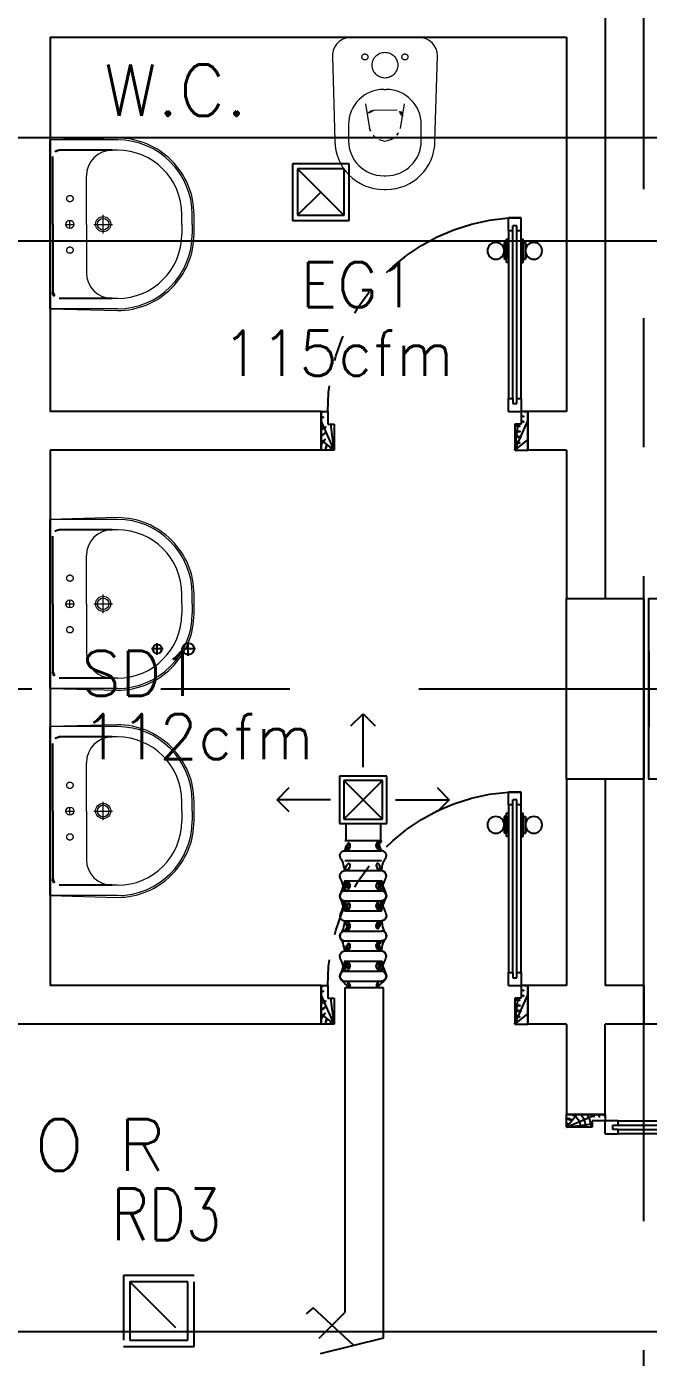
# Model space of a CAD drawing. Extents: x 417866230.2 to 417866327.8, y 43498045.5 to 43498135.4.
# Drawn here: x 417866281.43 to 417866283.83, y 43498067.71 to 43498072.87 of the extents above; entities that cross this region are included whole.
import ezdxf
from ezdxf.enums import TextEntityAlignment as Align

# ---------------------------------------------------------------- set-up
doc = ezdxf.new("R2010")
doc.units = 0
doc.header["$MEASUREMENT"] = 0
for name, pattern in [('CENTERX2', [4, 2.5, -0.5, 0.5, -0.5]), ('DASHED', [0.75, 0.5, -0.25]), ('HIDDEN', [0.375, 0.25, -0.125]), ('HIDDEN2', [0.1875, 0.125, -0.0625])]:
    doc.linetypes.add(name, pattern=pattern)
for name, color, linetype in [('AXES', 11, 'CENTERX2'), ('COL', 9, 'CONTINUOUS'), ('DOOR', 9, 'CONTINUOUS'), ('DUCT', 6, 'CONTINUOUS'), ('EXDUCT', 10, 'CONTINUOUS'), ('FIX', 9, 'CONTINUOUS'), ('HAT', 12, 'CONTINUOUS'), ('M-AC-FLEX', 3, 'CONTINUOUS'), ('M-EGU.', 2, 'CONTINUOUS'), ('RM-NAME', 9, 'CONTINUOUS'), ('SCD', 2, 'CONTINUOUS'), ('WALL', 4, 'CONTINUOUS')]:
    doc.layers.add(name, color=color, linetype=linetype)
doc.styles.add('ROMANS', font='ROMANS.shx', dxfattribs={"width": 0.6})

# ---------------------------------------------------------------- blocks, each defined once
blk = doc.blocks.new('RM1')
at = {"layer": 'RM-NAME', "style": 'ROMANS'}
for tag, p in [('ROOMNAME1', (0, 323.8)), ('ROOMNAME2', (0, 0))]:
    blk.add_attdef(tag, text='', height=200, dxfattribs=at).set_placement(p, align=Align.MIDDLE)
blk = doc.blocks.new('C11')
at = {"layer": 'HAT'}
h = blk.add_hatch(dxfattribs=at)
h.set_pattern_fill('ANSI31', color=256, scale=300, style=0)
h.set_pattern_definition([(45, (-383765.23, -62181), (-26.5165043, 26.5165043), [])])
h.paths.add_polyline_path([(-20, 350), (-20, 700), (-320, 700), (-320, 350)])
h.paths.add_polyline_path([(-320, 0), (-20, 0), (-20, 350), (-320, 350)])
h = blk.add_hatch(dxfattribs=at)
h.set_pattern_fill('ANSI31', color=256, scale=300, style=0)
h.set_pattern_definition([(45, (-383445.23, -62181), (-26.5165043, 26.5165043), [])])
h.paths.add_polyline_path([(300, 350), (300, 700), (0, 700), (0, 350)])
h.paths.add_polyline_path([(0, 0), (300, 0), (300, 350), (0, 350)])
at = {"layer": 'COL'}
for points in [[(-20, 700), (-20, 0), (-320, 0), (-320, 700)], [(300, 700), (300, 0), (0, 0), (0, 700)]]:
    blk.add_lwpolyline(points, close=True, dxfattribs=at)
blk = doc.blocks.new('DOOR80')
at = {"layer": 'DOOR', "color": 7, "linetype": 'ByBlock'}
for p, q in [((-150, 800), (0, 800)), ((-150, 800), (-150, 775)), ((0, 800), (-150, 800)), ((-150, 775), (-100, 775)), ((0, 750), (-113.7, 800)), ((-100, 775), (-100, 750)), ((0, 750), (-40.1, 800)), ((0, 750), (0, 800)), ((0, 750), (-100, 763.4)), ((-100, 750), (0, 750)), ((-849.6, 75), (-899.6, 75)), ((-899.6, 75), (-899.6, 25)), ((-899.6, 25), (-899.6, 75)), ((-849.6, 58), (-869.6, 58)), ((-869.6, 42), (-869.6, 58)), ((-849.6, 58), (-849.6, 75)), ((-727.2, 82.2), (-817.2, 82.2)), ((-817.2, 75), (-817.2, 82.2)), ((-804.6, 91.2), (-739.8, 91.2)), ((-804.6, 82.2), (-804.6, 91.2)), ((-804.6, 82.2), (-739.8, 82.2)), ((-739.8, 82.2), (-739.8, 91.2)), ((-727.2, 75), (-727.2, 82.2)), ((-150, 75), (-200, 75)), ((-200, 75), (-200, 58)), ((-200, 58), (-180, 58)), ((-180, 58), (-180, 42)), ((-150, 75), (-150, 25)), ((-849.6, 25), (-899.6, 25)), ((-849.6, 42), (-869.6, 42)), ((-849.6, 25), (-849.6, 42)), ((-817.2, 25), (-817.2, 17.8)), ((-727.2, 17.8), (-817.2, 17.8)), ((-804.6, 17.8), (-739.8, 17.8)), ((-804.6, 17.8), (-804.6, 8.8)), ((-804.6, 8.8), (-739.8, 8.8)), ((-739.8, 17.8), (-739.8, 8.8)), ((-727.2, 25), (-727.2, 17.8)), ((-180, 42), (-200, 42)), ((-200, 42), (-200, 25)), ((-200, 25), (-150, 25)), ((-150, 25), (-100, 25)), ((-150, 0), (-150, 25)), ((0, 0), (-150, 0)), ((0, 50), (-113.7, 0)), ((-100, 25), (-100, 50)), ((0, 50), (-100, 36.6)), ((-100, 50), (0, 50)), ((0, 50), (-40.1, 0)), ((0, 50), (0, 0))]:
    blk.add_line(p, q, dxfattribs=at)
at = {"layer": 'DOOR', "linetype": 'ByBlock'}
for p, q in [((-849.6, 75), (-200, 75)), ((-200, 58), (-849.6, 58)), ((-200, 42), (-849.6, 42)), ((-200, 25), (-849.6, 25))]:
    blk.add_line(p, q, dxfattribs=at)
at = {"layer": 'DOOR', "color": 7, "linetype": 'ByBlock'}
for centre in [(-772.2, 123.5), (-772.2, -23.5)]:
    blk.add_circle(centre, 32.4, dxfattribs=at)
at = {"layer": 'DOOR', "linetype": 'HIDDEN', "ltscale": 0.5}
blk.add_arc((-149.1, 22.7), 752.3, 90.0695, 176.0204, dxfattribs=at)
at = {"layer": 'DOOR', "color": 7, "linetype": 'ByBlock'}
for centre, radius, start, end in [((0, 750), 154.4, 161.1053, 166.2858), ((0, 750), 134.4, 158.1598, 169.28), ((0, 750), 94.4, 148.0182, 180), ((0, 750), 74.4, 137.7764, 180), ((0, 750), 54.4, 113.2074, 180), ((0, 750), 34.4, 90, 180), ((0, 750), 14.4, 90, 180), ((0, 50), 154.4, 193.7142, 198.8947), ((0, 50), 134.4, 190.72, 201.8402), ((0, 50), 114.4, 192.6226, 205.9162), ((0, 50), 94.4, 180, 211.9818), ((0, 50), 74.4, 180, 222.2236), ((0, 50), 54.4, 180, 246.7926), ((0, 50), 34.4, 180, 270), ((0, 50), 14.4, 180, 270)]:
    blk.add_arc(centre, radius, start, end, dxfattribs=at)
blk = doc.blocks.new('LAV-003')
at = {"layer": 'FIX', "linetype": 'ByBlock'}
blk.add_line((-327.5, -25), (327.5, -25), dxfattribs=at)
at = {"layer": 'FIX', "linetype": 'Continuous', "lineweight": 20}
for p, q in [((-327.5, -285), (-327.5, -25)), ((327.5, -285), (327.5, -25)), ((0, -165), (-187.5, -165)), ((0, -165), (187.5, -165)), ((-287.5, -285), (-287.5, -265)), ((287.5, -285), (287.5, -265)), ((0, -535), (-37.5, -535)), ((0, -535), (37.5, -535)), ((0, -575), (-37.5, -575)), ((0, -575), (37.5, -575))]:
    blk.add_line(p, q, dxfattribs=at)
at = {"layer": 'FIX', "linetype": 'ByBlock', "ltscale": 0.3}
for p, q in [((0, -35), (-262.5, -35)), ((0, -35), (262.5, -35)), ((-287.5, -265), (-287.5, -60)), ((287.5, -265), (287.5, -60))]:
    blk.add_line(p, q, dxfattribs=at)
at = {"layer": 'FIX', "lineweight": 20}
for p, q in [((-15.6, -100.9), (15.5, -100.9)), ((0, -85.4), (0, -116.5))]:
    blk.add_line(p, q, dxfattribs=at)
at = {"layer": 'FIX', "linetype": 'DASHED', "lineweight": 20, "ltscale": 0.04}
for p, q in [((0, -193.9), (0, -266.1)), ((-35.7, -230.5), (36.6, -230.5))]:
    blk.add_line(p, q, dxfattribs=at)
at = {"layer": 'FIX', "linetype": 'Continuous', "lineweight": 20}
blk.add_lwpolyline([(294.8, -25), (0, -25), (-327.5, -25), (-334.5, -285, 0.414214), (-37.5, -582), (0, -582), (37.5, -582, 0.414214), (334.5, -285), (327.5, -25), (0, -25)], format="xyb", dxfattribs=at)
at = {"layer": 'FIX', "linetype": 'HIDDEN', "lineweight": 20, "ltscale": 0.05}
for centre in [(-100, -100.9), (100, -100.9)]:
    blk.add_circle(centre, 12.4, dxfattribs=at)
at = {"layer": 'FIX', "lineweight": 20}
for centre, radius in [((0, -100.9), 15.5), ((0.5, -230), 29.5), ((0.5, -230), 22.5)]:
    blk.add_circle(centre, radius, dxfattribs=at)
at = {"layer": 'FIX', "linetype": 'ByBlock', "ltscale": 0.3}
for centre, start, end in [((-262.5, -60), 90, 180), ((262.5, -60), 0, 90)]:
    blk.add_arc(centre, 25, start, end, dxfattribs=at)
at = {"layer": 'FIX', "linetype": 'Continuous', "lineweight": 20}
for centre, radius, start, end in [((-187.5, -265), 100, 90, 180), ((187.5, -265), 100, 0, 90), ((-37.5, -285), 290, 180, 270), ((-37.5, -285), 250, 180, 270), ((37.5, -285), 290, 270, 0), ((37.5, -285), 250, 270, 0)]:
    blk.add_arc(centre, radius, start, end, dxfattribs=at)
blk = doc.blocks.new('WC1')
at = {"layer": 'FIX', "lineweight": 20}
for p, q in [((35, 203.8), (-293, 193.8)), ((-230, 140.8), (-293, 140.8)), ((108, 0), (108, 130.8)), ((-149.8, 75.7), (-245.4, 60.1)), ((-482, 4.8), (-482, -4.8)), ((-429, 4.8), (-429, -4.8)), ((-288.7, 24.2), (-294.5, 0)), ((-294.5, 0), (-288.7, -24.2)), ((-94, 4.8), (-94, -4.8)), ((108, -130.8), (108, 0)), ((-245.4, -60.1), (-149.8, -75.7)), ((-293, -140.8), (-230, -140.8)), ((-293, -193.8), (35, -203.8)), ((31.8, -203.8), (35, -203.8))]:
    blk.add_line(p, q, dxfattribs=at)
at = {"layer": 'FIX', "linetype": 'Continuous', "lineweight": 20}
blk.add_line((-175.1, -47.3), (-175.4, 44.6), dxfattribs=at)
at = {"layer": 'FIX', "linetype": 'HIDDEN', "lineweight": 20, "ltscale": 0.05}
for centre in [(31.8, 77.5), (31.8, -77.5)]:
    blk.add_circle(centre, 11.6, dxfattribs=at)
at = {"layer": 'FIX', "linetype": 'HIDDEN2', "lineweight": 20, "ltscale": 0.3}
blk.add_circle((0, 0), 49.8, dxfattribs=at)
at = {"layer": 'FIX', "lineweight": 20}
for centre, radius, start, end in [((-293, 4.8), 189, 90, 180), ((35, 130.8), 73, 360, 90), ((-293, 4.8), 136, 90, 180), ((-230, 4.8), 136, 360, 90), ((-219.4, -17.6), 82, 108.496, 128.9242), ((-228, -6.9), 68.2, 128.9242, 152.8468), ((-293, -4.8), 189, 180, 270), ((-293, -4.8), 136, 180, 270), ((-228, 6.9), 68.2, 207.1532, 231.0758), ((-219.4, 17.6), 82, 231.0758, 251.504), ((-230, -4.8), 136, 270, 0), ((35, -130.8), 73, 270, 0)]:
    blk.add_arc(centre, radius, start, end, dxfattribs=at)
at = {"layer": 'FIX', "linetype": 'Continuous', "lineweight": 20}
for centre, start, end in [((-197.7, 45.5), 357.6662, 91.6121), ((-197.4, -45.6), 268.3879, 2.3338)]:
    blk.add_arc(centre, 22.3, start, end, dxfattribs=at)
blk = doc.blocks.new('DOOR100')
at = {"layer": 'DOOR', "color": 7, "linetype": 'ByBlock'}
for p, q in [((-75, 1250), (-75, 1300)), ((-75, 1300), (-25, 1300)), ((-25, 1300), (-75, 1300)), ((-25, 1250), (-25, 1300)), ((-58, 1250), (-75, 1250)), ((-58, 1250), (-58, 1270)), ((-42, 1270), (-58, 1270)), ((-42, 1250), (-42, 1270)), ((-25, 1250), (-42, 1250)), ((-91.2, 1205), (-91.2, 1140.2)), ((-82.2, 1205), (-91.2, 1205)), ((-82.2, 1127.6), (-82.2, 1217.6)), ((-75, 1217.6), (-82.2, 1217.6)), ((-82.2, 1205), (-82.2, 1140.2)), ((-25, 1217.6), (-17.8, 1217.6)), ((-17.8, 1127.6), (-17.8, 1217.6)), ((-17.8, 1205), (-17.8, 1140.2)), ((-17.8, 1205), (-8.8, 1205)), ((-8.8, 1205), (-8.8, 1140.2)), ((-82.2, 1140.2), (-91.2, 1140.2)), ((-17.8, 1140.2), (-8.8, 1140.2)), ((-75, 1127.6), (-82.2, 1127.6)), ((-25, 1127.6), (-17.8, 1127.6)), ((-75, 200), (-58, 200)), ((-75, 150), (-75, 200)), ((-58, 200), (-58, 180)), ((-58, 180), (-42, 180)), ((-42, 200), (-25, 200)), ((-42, 180), (-42, 200)), ((-25, 200), (-25, 150)), ((-1200, 0), (-1200, 150)), ((-1200, 150), (-1175, 150)), ((-1200, 150), (-1200, 0)), ((-1150, 0), (-1200, 113.7)), ((-1175, 150), (-1175, 100)), ((-75, 150), (-25, 150)), ((-50, 0), (0, 113.7)), ((0, 150), (-25, 150)), ((-25, 150), (-25, 100)), ((0, 0), (0, 150)), ((0, 150), (0, 0)), ((-1175, 100), (-1150, 100)), ((-1150, 0), (-1163.4, 100)), ((-1150, 100), (-1150, 0)), ((-50, 100), (-50, 0)), ((-50, 0), (-36.6, 100)), ((-25, 100), (-50, 100)), ((-1150, 0), (-1200, 40.1)), ((-1150, 0), (-1200, 0)), ((-50, 0), (0, 40.1)), ((-50, 0), (0, 0))]:
    blk.add_line(p, q, dxfattribs=at)
at = {"layer": 'DOOR', "linetype": 'ByBlock'}
for p, q in [((-75, 1250), (-75, 200)), ((-58, 200), (-58, 1250)), ((-42, 200), (-42, 1250)), ((-25, 200), (-25, 1250))]:
    blk.add_line(p, q, dxfattribs=at)
at = {"layer": 'DOOR', "color": 7, "linetype": 'ByBlock'}
for centre in [(-123.5, 1172.6), (23.5, 1172.6)]:
    blk.add_circle(centre, 32.4, dxfattribs=at)
at = {"layer": 'DOOR', "linetype": 'HIDDEN', "ltscale": 0.5}
blk.add_arc((-25, 150), 1150, 90, 180, dxfattribs=at)
at = {"layer": 'DOOR', "color": 7, "linetype": 'ByBlock'}
for centre, radius, start, end in [((-1150, 0), 154.4, 103.7142, 108.8947), ((-1150, 0), 134.4, 100.72, 111.8402), ((-50, 0), 134.4, 68.1598, 79.28), ((-50, 0), 114.4, 64.0838, 77.3774), ((-50, 0), 154.4, 71.1053, 76.2858), ((-1150, 0), 94.4, 90, 121.9818), ((-1150, 0), 74.4, 90, 132.2236), ((-1150, 0), 54.4, 90, 156.7926), ((-50, 0), 94.4, 58.0182, 90), ((-50, 0), 74.4, 47.7764, 90), ((-50, 0), 54.4, 23.2074, 90), ((-1150, 0), 34.4, 90, 180), ((-1150, 0), 14.4, 90, 180), ((-50, 0), 34.4, 0, 90), ((-50, 0), 14.4, 0, 90)]:
    blk.add_arc(centre, radius, start, end, dxfattribs=at)

msp = doc.modelspace()

# ---------------------------------------------------------------- linework, layer by layer
at = {"layer": 'AXES'}
for p, q in [((417866283.8169, 43498056.2378), (417866283.8169, 43498134.3653)), ((417866230.9454, 43498070.3021), (417866300.0369, 43498070.3021))]:
    msp.add_line(p, q, dxfattribs=at)
at = {"layer": 'DUCT'}
for p, q in [((417866282.8083, 43498069.1423), (417866282.6583, 43498069.1423)), ((417866282.6583, 43498069.1423), (417866282.6583, 43498067.8845)), ((417866282.8083, 43498067.7845), (417866282.8083, 43498069.1423)), ((417866282.535, 43498067.9026), (417866282.5091, 43498067.8793)), ((417866282.6928, 43498067.756), (417866282.535, 43498067.9026)), ((417866282.535, 43498067.9026), (417866282.535, 43498067.9026)), ((417866282.5583, 43498067.7845), (417866282.6583, 43498067.8845)), ((417866280.3483, 43498067.8108), (417866300.7786, 43498067.8108)), ((417866282.8083, 43498067.7845), (417866282.5621, 43498067.7237))]:
    msp.add_line(p, q, dxfattribs=at)
at = {"layer": 'EXDUCT', "linetype": 'Continuous'}
for p, q in [((417866280.693, 43498072.4385), (417866289.9167, 43498072.4385)), ((417866280.693, 43498072.0385), (417866289.9167, 43498072.0385))]:
    msp.add_line(p, q, dxfattribs=at)
at = {"layer": 'FIX'}
for p, q in [((417866282.0517, 43498070.429), (417866282.0517, 43498070.484)), ((417866281.9542, 43498070.4565), (417866281.9092, 43498070.4565)), ((417866281.9317, 43498070.434), (417866281.9317, 43498070.479)), ((417866282.0792, 43498070.4565), (417866282.0242, 43498070.4565))]:
    msp.add_line(p, q, dxfattribs=at)
for centre, radius in [((417866281.9317, 43498070.4565), 0.0175), ((417866282.0517, 43498070.4565), 0.0225)]:
    msp.add_circle(centre, radius, dxfattribs=at)
at = {"layer": 'M-AC-FLEX', "color": 11}
for p, q in [((417866282.6588, 43498069.7132), (417866282.7998, 43498069.7132)), ((417866282.6588, 43498069.6742), (417866282.7998, 43498069.6742)), ((417866282.6588, 43498069.6359), (417866282.7998, 43498069.6359)), ((417866282.6588, 43498069.5969), (417866282.7998, 43498069.5969)), ((417866282.6588, 43498069.5579), (417866282.7998, 43498069.5579)), ((417866282.6588, 43498069.5189), (417866282.7998, 43498069.5189)), ((417866282.6588, 43498069.5189), (417866282.7998, 43498069.5189)), ((417866282.6588, 43498069.4799), (417866282.7998, 43498069.4799)), ((417866282.6588, 43498069.4799), (417866282.7998, 43498069.4799)), ((417866282.6588, 43498069.4409), (417866282.7998, 43498069.4409)), ((417866282.6588, 43498069.4019), (417866282.7998, 43498069.4019)), ((417866282.6588, 43498069.3629), (417866282.7998, 43498069.3629)), ((417866282.6588, 43498069.3629), (417866282.7998, 43498069.3629)), ((417866282.6588, 43498069.3629), (417866282.7998, 43498069.3629)), ((417866282.6588, 43498069.3245), (417866282.7998, 43498069.3245)), ((417866282.6588, 43498069.3245), (417866282.7998, 43498069.3245)), ((417866282.6588, 43498069.3245), (417866282.7998, 43498069.3245)), ((417866282.6588, 43498069.2855), (417866282.7998, 43498069.2855)), ((417866282.6588, 43498069.2465), (417866282.7998, 43498069.2465)), ((417866282.6588, 43498069.2075), (417866282.7998, 43498069.2075)), ((417866282.6588, 43498069.2075), (417866282.7998, 43498069.2075)), ((417866282.6588, 43498069.1685), (417866282.7998, 43498069.1685)), ((417866282.6588, 43498069.1685), (417866282.7998, 43498069.1685))]:
    msp.add_line(p, q, dxfattribs=at)
at = {"layer": 'M-AC-FLEX'}
for points in [[(417866282.6588, 43498069.6742, 1), (417866282.6588, 43498069.7132, -0.008922), (417866282.6581, 43498069.7132, -0.008922)], [(417866282.7998, 43498069.6742, -1), (417866282.7998, 43498069.7132, 0.008922), (417866282.8005, 43498069.7132, 0.008922)], [(417866282.6588, 43498069.5189, 1), (417866282.6588, 43498069.5579, -1), (417866282.6588, 43498069.5969, 1), (417866282.6588, 43498069.6359, -1.018005), (417866282.6588, 43498069.6742)], [(417866282.7998, 43498069.5189, -1), (417866282.7998, 43498069.5579, 1), (417866282.7998, 43498069.5969, -1), (417866282.7998, 43498069.6359, 1.018005), (417866282.7998, 43498069.6742)], [(417866282.6588, 43498069.5579, -1), (417866282.6588, 43498069.5189, 1), (417866282.6588, 43498069.4799)], [(417866282.6672, 43498069.556, -0.799204), (417866282.6588, 43498069.5189, 1), (417866282.6588, 43498069.4799)], [(417866282.7998, 43498069.5579, 1), (417866282.7998, 43498069.5189, -1), (417866282.7998, 43498069.4799)], [(417866282.7914, 43498069.556, 0.799204), (417866282.7998, 43498069.5189, -1), (417866282.7998, 43498069.4799)], [(417866282.6588, 43498069.4409, 1), (417866282.6588, 43498069.4799, -1), (417866282.6588, 43498069.5189)], [(417866282.6672, 43498069.4427, 0.799204), (417866282.6588, 43498069.4799, -1), (417866282.6588, 43498069.5189)], [(417866282.7998, 43498069.4409, -1), (417866282.7998, 43498069.4799, 1), (417866282.7998, 43498069.5189)], [(417866282.7914, 43498069.4427, -0.799204), (417866282.7998, 43498069.4799, 1), (417866282.7998, 43498069.5189)], [(417866282.6588, 43498069.4799, -1), (417866282.6588, 43498069.4409, 1), (417866282.6588, 43498069.4019, -1), (417866282.6588, 43498069.3629, 1.018005), (417866282.6588, 43498069.3245)], [(417866282.7998, 43498069.4799, 1), (417866282.7998, 43498069.4409, -1), (417866282.7998, 43498069.4019, 1), (417866282.7998, 43498069.3629, -1.018005), (417866282.7998, 43498069.3245)], [(417866282.6588, 43498069.2075, 1), (417866282.6588, 43498069.2465, -1), (417866282.6588, 43498069.2855, 1), (417866282.6588, 43498069.3245, -1.018005), (417866282.6588, 43498069.3629)], [(417866282.7998, 43498069.2075, -1), (417866282.7998, 43498069.2465, 1), (417866282.7998, 43498069.2855, -1), (417866282.7998, 43498069.3245, 1.018005), (417866282.7998, 43498069.3629)], [(417866282.6588, 43498069.2465, -1), (417866282.6588, 43498069.2075, 1), (417866282.6588, 43498069.1685)], [(417866282.7998, 43498069.2465, 1), (417866282.7998, 43498069.2075, -1), (417866282.7998, 43498069.1685)], [(417866282.6672, 43498069.2446, -0.799204), (417866282.6588, 43498069.2075, 1), (417866282.6588, 43498069.1685)], [(417866282.6771, 43498069.1423, 0.521605), (417866282.6588, 43498069.1685, -1), (417866282.6588, 43498069.2075)], [(417866282.6771, 43498069.1423, 0.521604), (417866282.6588, 43498069.1685, -1), (417866282.6588, 43498069.2075)], [(417866282.7914, 43498069.2446, 0.799204), (417866282.7998, 43498069.2075, -1), (417866282.7998, 43498069.1685)], [(417866282.7815, 43498069.1423, -0.521605), (417866282.7998, 43498069.1685, 1), (417866282.7998, 43498069.2075)], [(417866282.7815, 43498069.1423, -0.521602), (417866282.7998, 43498069.1685, 1), (417866282.7998, 43498069.2075)]]:
    msp.add_lwpolyline(points, format="xyb", dxfattribs=at)
for centre, start, end in [((417866282.6588, 43498069.6937), 298.4314, 90), ((417866282.6588, 43498069.6937), 270, 61.5686), ((417866282.7998, 43498069.6937), 89.9822, 241.5686), ((417866282.7998, 43498069.6937), 89.9822, 241.5686), ((417866282.7998, 43498069.6937), 118.4314, 270.0178), ((417866282.7998, 43498069.6937), 118.4314, 270.0178), ((417866282.6588, 43498069.3824), 298.4314, 90), ((417866282.6588, 43498069.3824), 270, 61.5686), ((417866282.7998, 43498069.3824), 89.9822, 241.5686), ((417866282.7998, 43498069.3824), 89.9822, 241.5686), ((417866282.7998, 43498069.3824), 118.4314, 270.0178), ((417866282.7998, 43498069.3824), 118.4314, 270.0178), ((417866282.6588, 43498069.305), 298.4314, 90), ((417866282.6588, 43498069.305), 270, 61.5686), ((417866282.7998, 43498069.305), 89.9822, 241.5686), ((417866282.7998, 43498069.305), 89.9822, 241.5686), ((417866282.7998, 43498069.305), 118.4314, 270.0178), ((417866282.7998, 43498069.305), 118.4314, 270.0178)]:
    msp.add_arc(centre, 0.0195, start, end, dxfattribs=at)
at = {"layer": 'M-EGU.', "linetype": 'HIDDEN'}
for p, q in [((417866282.4553, 43498072.3371), (417866282.4553, 43498072.1171)), ((417866282.6753, 43498072.3371), (417866282.4553, 43498072.3371)), ((417866282.4753, 43498072.3171), (417866282.6553, 43498072.1371)), ((417866282.6753, 43498072.1171), (417866282.6753, 43498072.3371)), ((417866282.4553, 43498072.1171), (417866282.6753, 43498072.1171)), ((417866282.8043, 43498069.9465), (417866282.6543, 43498069.9465)), ((417866282.6543, 43498069.9465), (417866282.8043, 43498069.7965)), ((417866282.6543, 43498069.7965), (417866282.8043, 43498069.9465)), ((417866282.6543, 43498069.9465), (417866282.6543, 43498069.7965)), ((417866282.8043, 43498069.7965), (417866282.8043, 43498069.9465)), ((417866282.6543, 43498069.7965), (417866282.8043, 43498069.7965)), ((417866282.075, 43498068.0276), (417866281.8, 43498068.0276)), ((417866281.8, 43498068.0276), (417866281.8, 43498067.7526)), ((417866282.075, 43498067.7526), (417866282.075, 43498068.0276)), ((417866281.825, 43498068.0026), (417866282.05, 43498067.7776)), ((417866281.8, 43498067.7526), (417866282.075, 43498067.7526))]:
    msp.add_line(p, q, dxfattribs=at)
at = {"layer": 'M-EGU.'}
for p, q in [((417866282.4753, 43498072.3171), (417866282.4753, 43498072.1371)), ((417866282.6553, 43498072.3171), (417866282.4753, 43498072.3171)), ((417866282.6553, 43498072.1371), (417866282.6553, 43498072.3171)), ((417866282.4753, 43498072.1371), (417866282.6553, 43498072.1371)), ((417866282.6822, 43498070.1577), (417866282.7293, 43498070.2048)), ((417866282.7293, 43498069.9974), (417866282.7293, 43498070.2048)), ((417866282.7293, 43498070.2048), (417866282.7765, 43498070.1577)), ((417866282.396, 43498069.8715), (417866282.4431, 43498069.9186)), ((417866282.821, 43498069.9632), (417866282.6376, 43498069.9632)), ((417866282.6376, 43498069.9632), (417866282.6376, 43498069.7798)), ((417866282.821, 43498069.7798), (417866282.821, 43498069.9632)), ((417866283.0155, 43498069.9186), (417866283.0626, 43498069.8715)), ((417866282.6034, 43498069.8715), (417866282.396, 43498069.8715)), ((417866282.4431, 43498069.8244), (417866282.396, 43498069.8715)), ((417866282.8552, 43498069.8715), (417866283.0626, 43498069.8715)), ((417866283.0626, 43498069.8715), (417866283.0155, 43498069.8244)), ((417866282.6376, 43498069.7798), (417866282.821, 43498069.7798)), ((417866282.6626, 43498069.7798), (417866282.6626, 43498069.7132)), ((417866282.796, 43498069.7798), (417866282.796, 43498069.7132)), ((417866282.6626, 43498069.7132), (417866282.796, 43498069.7132)), ((417866282.05, 43498068.0026), (417866281.825, 43498068.0026)), ((417866281.825, 43498068.0026), (417866281.825, 43498067.7776)), ((417866282.05, 43498067.7776), (417866282.05, 43498068.0026)), ((417866281.825, 43498067.7776), (417866282.05, 43498067.7776))]:
    msp.add_line(p, q, dxfattribs=at)
at = {"layer": 'M-EGU.', "color": 2}
msp.add_line((417866282.4753, 43498072.1371), (417866282.5653, 43498072.2271), dxfattribs=at)
at = {"layer": 'WALL'}
for p, q in [((417866283.6669, 43498077.1521), (417866283.6669, 43498070.6521)), ((417866281.5169, 43498072.8271), (417866281.5169, 43498071.3771)), ((417866281.5169, 43498072.8271), (417866283.5169, 43498072.8271)), ((417866283.5169, 43498072.8271), (417866283.5169, 43498071.3771)), ((417866282.5669, 43498071.3771), (417866281.5169, 43498071.3771)), ((417866282.5669, 43498071.3771), (417866282.5669, 43498071.2271)), ((417866283.5169, 43498071.3771), (417866283.3669, 43498071.3771)), ((417866283.3669, 43498071.3771), (417866283.3669, 43498071.2271)), ((417866282.5669, 43498071.2271), (417866281.5169, 43498071.2271)), ((417866281.5169, 43498071.2271), (417866281.5169, 43498069.1521)), ((417866283.5169, 43498071.2271), (417866283.3669, 43498071.2271)), ((417866283.5169, 43498071.2271), (417866283.5169, 43498070.6521)), ((417866283.5169, 43498069.9521), (417866283.5169, 43498069.1521)), ((417866283.6669, 43498069.9521), (417866283.6669, 43498069.1521)), ((417866282.5669, 43498069.1521), (417866281.5169, 43498069.1521)), ((417866282.5669, 43498069.1521), (417866282.5669, 43498069.0021)), ((417866283.5169, 43498069.1521), (417866283.3669, 43498069.1521)), ((417866283.3669, 43498069.1521), (417866283.3669, 43498069.0021)), ((417866283.8169, 43498069.1521), (417866283.6669, 43498069.1521)), ((417866283.8169, 43498069.1521), (417866283.6669, 43498069.1521)), ((417866283.8169, 43498069.1521), (417866283.8169, 43498069.0021)), ((417866282.5669, 43498069.0021), (417866281.3669, 43498069.0021)), ((417866283.5169, 43498069.0021), (417866283.3669, 43498069.0021)), ((417866283.5169, 43498069.0021), (417866283.5169, 43498068.6521)), ((417866283.6669, 43498068.6521), (417866283.6669, 43498069.0021)), ((417866287.5619, 43498069.0021), (417866283.6669, 43498069.0021)), ((417866283.6669, 43498068.6521), (417866283.5169, 43498068.6521))]:
    msp.add_line(p, q, dxfattribs=at)

# ---------------------------------------------------------------- block references
at = {"layer": 'DOOR', "xscale": -0.0009999999892897904, "yscale": 0.0009999999892897904, "zscale": 0.001}
for name, p, rotation in [('DOOR80', (417866283.3669, 43498071.2271), 90), ('DOOR80', (417866283.3669, 43498069.0021), 90), ('DOOR100', (417866283.5169, 43498068.6521), 270)]:
    msp.add_blockref(name, p, dxfattribs=dict(at, rotation=rotation))
at = {"layer": 'HAT'}
ref = msp.add_blockref('RM1', (417866282.0029, 43498072.6222), dxfattribs=dict(at, xscale=0.001000000047497451, yscale=0.0009999999892897904, zscale=0.001))
ref.add_attrib('ROOMNAME2', 'W.C.', dxfattribs={"layer": 'RM-NAME', "height": 0.2, "style": 'ROMANS'}).set_placement((417866282.0029, 43498072.6222), align=Align.MIDDLE)
at = {"layer": 'HAT', "xscale": 0.001000000047497451, "yscale": 0.0009999999892897904, "zscale": 0.001}
msp.add_blockref('C11', (417866283.8369, 43498069.9521), dxfattribs=at)
at = {"layer": 'HAT'}
ref = msp.add_blockref('RM1', (417866280.8095, 43498068.5336), dxfattribs=dict(at, xscale=0.001000000047497451, yscale=0.0009999999892897904, zscale=0.001))
ref.add_attrib('ROOMNAME2', 'C O R R I D O R', dxfattribs={"layer": 'RM-NAME', "height": 0.2, "style": 'ROMANS'}).set_placement((417866280.8095, 43498068.5336), align=Align.MIDDLE)
at = {"layer": 'WALL', "xscale": 0.0009999999892897904, "yscale": 0.0009999999892897904, "zscale": 0.001, "rotation": 90}
for name, p in [('WC1', (417866282.8137, 43498072.7191)), ('LAV-003', (417866281.4919, 43498072.1021)), ('LAV-003', (417866281.4919, 43498070.6307)), ('LAV-003', (417866281.4919, 43498069.8277))]:
    msp.add_blockref(name, p, dxfattribs=at)

# ---------------------------------------------------------------- texts
at = {"layer": 'SCD', "style": 'ROMANS'}
for s, p in [('EG1', (417866282.4856, 43498071.7806)), ('115cfm', (417866282.1814, 43498071.5151)), ('SD1', (417866281.6391, 43498070.2743)), ('112cfm', (417866281.6391, 43498070.0288))]:
    msp.add_text(s, height=0.175, dxfattribs=at).set_placement(p)
at = {"layer": 'SCD', "style": 'ROMANS', "width": 0.8}
msp.add_text('RD3', height=0.2, dxfattribs=at).set_placement((417866281.7544, 43498068.1649))

doc.saveas('drawing.dxf')
